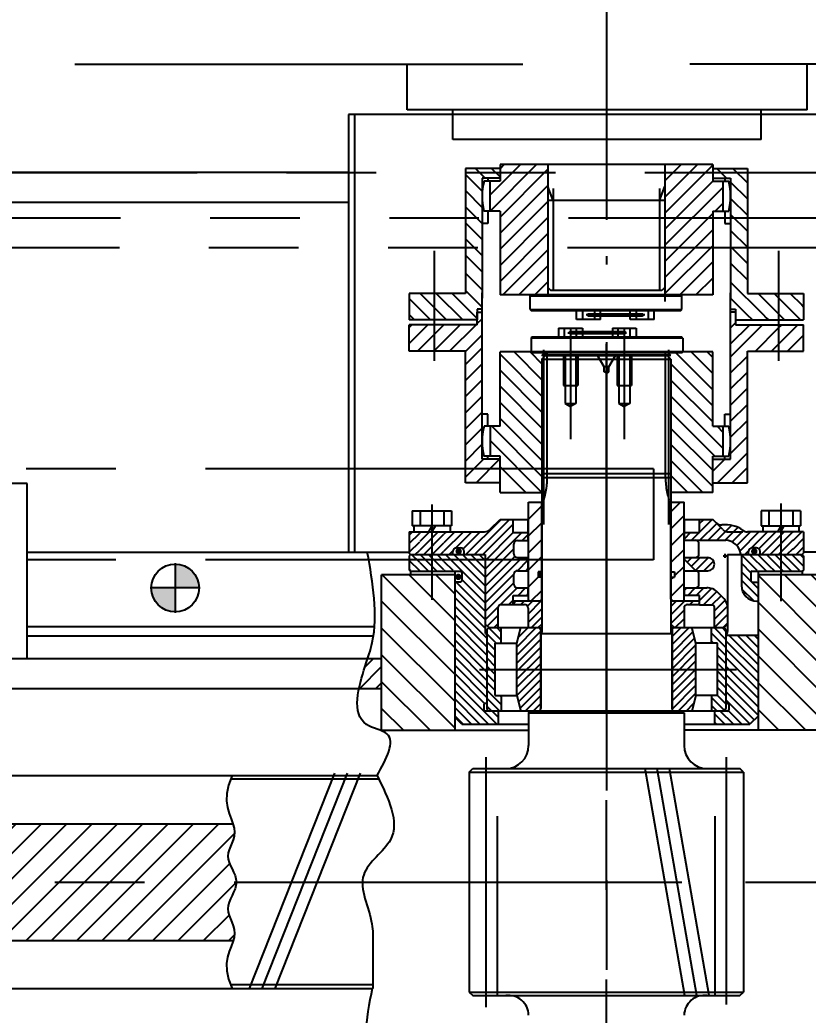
# Model space of a CAD drawing. Header units: millimetres. Extents: x 0 to 12600, y -343 to 8910.
# Drawn here: x 7917 to 8577, y 5395 to 6228 of the extents above; entities that cross this region are included whole.
import ezdxf

# ---------------------------------------------------------------- set-up
doc = ezdxf.new("R2010")
doc.units = ezdxf.units.MM
doc.header["$LTSCALE"] = 300
for name, pattern in [('F', [0.75, 0.5, -0.25]), ('G', [2, 1.25, -0.25, 0.25, -0.25]), ('K', [2.5, 1.25, -0.25, 0.25, -0.25, 0.25, -0.25])]:
    doc.linetypes.add(name, pattern=pattern)
for name, color, linetype in [('01', 7, 'Continuous'), ('02', 1, 'Continuous'), ('04', 2, 'F'), ('05', 142, 'G'), ('07', 6, 'K'), ('08', 1, 'Continuous'), ('11', 3, 'Continuous')]:
    doc.layers.add(name, color=color, linetype=linetype)
doc.styles.get("Standard").update_dxf_attribs({"font": 'isocp', "width": 0.707, "bigfont": 'intecad.shx'})
doc.dimstyles.new('INTE', dxfattribs={"dimscale": 30, "dimtxt": 3.5, "dimasz": 3, "dimexe": 3, "dimexo": 0, "dimgap": 1, "dimtad": 1, "dimdec": 1, "dimdsep": 46, "dimtxsty": 'Standard', "dimcen": 0, "dimclrd": 1, "dimclre": 1, "dimclrt": 3, "dimaunit": 1, "dimadec": 0, "dimazin": 0, "dimtfac": 1, "dimtdec": 1, "dimtmove": 0, "dimatfit": 0, "dimfxl": 1, "dimarcsym": 0})
pattern_1 = [(135, (12916.6705, 7083.3743), (3.535534, 3.535534), [])]
pattern_2 = [(225, (9595.6303, 7841.7627), (-3.535534, 3.535534), [])]
pattern_3 = [(225, (12916.6705, 7083.3743), (-3.535534, 3.535534), [])]
pattern_4 = [(225, (9595.63, 7840.763), (-7.071068, 7.071068), [])]

# ---------------------------------------------------------------- blocks, each defined once
blk = doc.blocks.new('rtret')
at = {"layer": '07', "color": 6, "linetype": 'K'}
for p, q in [((3428.3, 1322.29), (11765.3, 1322.29)), ((3364.3, 1284.29), (12267.3, 1284.29)), ((11238.3, 1259.3), (4609.3, 1259.3)), ((9396, 1180.39), (9396, -74.7)), ((9435.3, 1074.29), (7428.3, 1074.29)), ((9435.3, 1074.29), (9435.3, 998.29)), ((9435.3, 998.29), (7428.3, 998.29))]:
    blk.add_line(p, q, dxfattribs=at)
blk = doc.blocks.new('*D72')
at = {"layer": '08', "color": 1, "lineweight": -2}
for p, q in [((8524.22, 5506.29), (9433.04, 5506.29)), ((9343.04, 5326.29), (9343.04, 5416.29)), ((8895.31, 5236.29), (9433.04, 5236.29))]:
    blk.add_line(p, q, dxfattribs=at)
at = {"layer": '08', "color": 1}
for points in [[(9328.04, 5416.29), (9358.04, 5416.29), (9343.04, 5506.29)], [(9328.04, 5326.29), (9358.04, 5326.29), (9343.04, 5236.29)]]:
    blk.add_solid(points, dxfattribs=at)
at = {"layer": 'Defpoints', "color": 0}
for p in [(8524.22, 5506.29), (9343.04, 5506.29), (8895.31, 5236.29)]:
    blk.add_point(p, dxfattribs=at)
at = {"layer": '08', "color": 3, "insert": (9260.53, 5371.29), "char_height": 105, "attachment_point": 5, "rotation": 90}
blk.add_mtext('270', dxfattribs=at)
blk = doc.blocks.new('S DSFSDF')
at = {"layer": '05'}
blk.add_line((14207.11, 18288.29), (14392.34, 18288.29), dxfattribs=at)
blk = doc.blocks.new('RRRR')
at = {"layer": '05', "color": 4, "linetype": 'G'}
blk.add_line((17278.34, 7206.92), (17278.34, 8113.74), dxfattribs=at)

msp = doc.modelspace()

# ---------------------------------------------------------------- hatches: boundary and pattern name
at = {"layer": '02'}
h = msp.add_hatch(dxfattribs=at)
h.set_pattern_fill('_USER', color=256, scale=10, angle=-45, style=0, pattern_type=0)
h.set_pattern_definition(pattern_4)
h.paths.add_polyline_path([(8343.14, 5741.44), (8342.64, 5741.94), (8342.64, 5753.64), (8342.64, 5824.04), (8353.72, 5824.04), (8353.72, 5814.44), (8353.72, 5765.94), (8350.72, 5765.94), (8350.72, 5761.44), (8353.72, 5761.44), (8353.72, 5742.94), (8352.22, 5741.44)])
h.paths.add_polyline_path([(8351.22, 5775.99), (8351.22, 5771.25), (8345.07, 5771.25), (8345.07, 5775.99)], flags=24)
h = msp.add_hatch(dxfattribs=at)
h.set_pattern_fill('_USER', color=256, scale=10, angle=-45, style=0, pattern_type=0)
h.set_pattern_definition(pattern_4)
h.paths.add_polyline_path([(8464.72, 5764.66), (8464.72, 5765.94), (8461.72, 5765.94), (8461.72, 5824.04), (8472.79, 5824.04), (8472.79, 5772.07)])
h.paths.add_polyline_path([(8463.22, 5741.44), (8461.72, 5742.94), (8461.72, 5761.44), (8464.72, 5761.44), (8464.72, 5764.66), (8472.79, 5772.07), (8472.79, 5741.94), (8472.29, 5741.44)])
h.paths.add_polyline_path([(8466.05, 5765.49), (8466.05, 5760.75), (8459.9, 5760.75), (8459.9, 5765.49)], flags=9)
h = msp.add_hatch(dxfattribs=at)
h.set_pattern_fill('_USER', color=256, scale=5, angle=-45, style=0, pattern_type=0)
h.set_pattern_definition(pattern_3)
h.paths.add_polyline_path([(8306.22, 5758.85), (8306.22, 5780.29), (8288.66, 5780.29), (8288.66, 5782.79, 0.414214), (8285.66, 5785.79), (8282.13, 5785.79, 0.414214), (8279.13, 5782.79), (8279.13, 5780.29), (8272.02, 5780.29), (8272.02, 5799.29), (8276.82, 5799.29), (8305.8, 5799.29, 0.226501), (8310.74, 5801.65), (8318.72, 5809.63), (8325.61, 5809.63), (8329.66, 5808.48), (8329.66, 5798.63), (8342.36, 5798.63), (8342.36, 5792.04), (8333.22, 5792.04, 0.414214), (8330.22, 5789.04), (8330.22, 5780.74, 0.414214), (8333.22, 5777.74), (8342.36, 5777.74), (8342.36, 5771.3)])
h.paths.add_polyline_path([(8317.22, 5736.64), (8317.22, 5719.42), (8316.33, 5719.14), (8309.82, 5719.14, 0.000056), (8309.82, 5719.14), (8309.17, 5719.14), (8306.22, 5722.09), (8306.22, 5758.85), (8342.36, 5771.3), (8342.36, 5766.74), (8333.22, 5766.74, 0.414214), (8330.22, 5763.74), (8330.22, 5755.44, 0.414214), (8333.22, 5752.44), (8342.36, 5752.44), (8342.36, 5746.14), (8329.66, 5746.14), (8329.66, 5738.14), (8318.72, 5738.14, 0.414214)])
h.paths.add_polyline_path([(8243.72, 5780.29), (8242.72, 5781.29), (8242.72, 5799.29), (8251.42, 5799.29), (8251.42, 5780.29)])
h.paths.add_polyline_path([(8249.91, 5795.38), (8249.91, 5790.64), (8243.76, 5790.64), (8243.76, 5795.38)], flags=24)
h = msp.add_hatch(dxfattribs=at)
h.set_pattern_fill('_USER', color=256, scale=5, angle=-45, style=0, pattern_type=0)
h.set_pattern_definition(pattern_3)
h.paths.add_polyline_path([(8482.22, 5792.17), (8473.07, 5792.17), (8473.07, 5798.63), (8485.77, 5798.63), (8485.77, 5809.63), (8496.72, 5809.63), (8499.62, 5806.73), (8504.85, 5801.5), (8494.68, 5792.17)])
h.paths.add_polyline_path([(8507.27, 5792.17), (8494.68, 5792.17), (8508.8, 5805.12, -0.140115), (8522.28, 5800.39, 0.155136), (8525.75, 5799.29), (8543.42, 5799.29), (8543.42, 5780.29), (8536.31, 5780.29), (8536.31, 5782.79, 0.414214), (8533.31, 5785.79), (8529.78, 5785.79, 0.414214), (8526.78, 5782.79), (8526.78, 5780.29), (8520.22, 5780.29, 0.389057)])
h = msp.add_hatch(dxfattribs=at)
h.set_pattern_fill('_USER', color=256, scale=5, angle=-45, style=0, pattern_type=0)
h.set_pattern_definition(pattern_3)
h.paths.add_polyline_path([(8251.72, 5780.29), (8251.72, 5799.29), (8271.72, 5799.29), (8271.72, 5780.29)])
h = msp.add_hatch(dxfattribs=at)
h.set_pattern_fill('_USER', color=256, scale=5, angle=-45, style=0, pattern_type=0)
h.set_pattern_definition(pattern_3)
h.paths.add_polyline_path([(8564.02, 5780.29), (8563.72, 5780.29), (8553.72, 5780.29), (8553.72, 5799.29), (8564.02, 5799.29)])
h.paths.add_polyline_path([(8543.42, 5799.29), (8553.72, 5799.29), (8553.72, 5797.2), (8553.72, 5780.29), (8543.42, 5780.29)])
h = msp.add_hatch(dxfattribs=at)
h.set_pattern_fill('_USER', color=256, scale=5, angle=-45, style=0, pattern_type=0)
h.set_pattern_definition(pattern_2)
h.paths.add_polyline_path([(8564.02, 5799.29), (8568.82, 5799.29), (8572.72, 5799.29), (8572.72, 5781.29), (8571.72, 5780.29), (8564.02, 5780.29)])
h = msp.add_hatch(dxfattribs=at)
h.set_pattern_fill('_USER', color=256, scale=5, angle=45, style=0, pattern_type=0)
h.set_pattern_definition(pattern_1)
h.paths.add_polyline_path([(8286.72, 5638.29), (8280.72, 5644.29), (8280.72, 5756.79), (8281.72, 5757.79), (8285.72, 5757.79, 0.414214), (8286.72, 5758.79), (8286.72, 5765.79, 0.414214), (8285.72, 5766.79), (8272.02, 5766.79), (8272.02, 5780.29), (8288.66, 5780.29), (8305.67, 5780.29), (8306.22, 5780.29), (8306.22, 5715.79, 0.267949), (8307.72, 5713.19), (8307.72, 5655.79), (8306.22, 5655.79, 0.414214), (8305.22, 5654.79), (8305.22, 5650.29, 0.414214), (8306.22, 5649.29), (8317.22, 5649.29), (8317.22, 5638.29)])
h.paths.add_polyline_path([(8243.72, 5766.79), (8242.72, 5767.79), (8242.72, 5779.29), (8243.72, 5780.29), (8251.42, 5780.29), (8251.42, 5766.79)])
h.paths.add_polyline_path([(8277.67, 5695.39), (8277.67, 5673.05), (8290.8, 5673.05), (8290.8, 5695.39)], flags=25)
h = msp.add_hatch(dxfattribs=at)
h.set_pattern_fill('_USER', color=256, scale=5, angle=45, style=0, pattern_type=0)
h.set_pattern_definition(pattern_1)
h.paths.add_polyline_path([(8251.72, 5766.29), (8251.72, 5780.29), (8271.72, 5780.29), (8271.72, 5766.29)])
at = {"layer": '02', "linetype": 'Continuous'}
for points in [[(8284.06, 5785.73, -1), (8284.06, 5780.35, -1)], [(8531.47, 5785.65, -1), (8531.47, 5780.27, -1)], [(8283.77, 5764.29, -1), (8283.77, 5758.9, -1)]]:
    msp.add_hatch(color=1, dxfattribs=at).paths.add_polyline_path(points)
at = {"layer": '02'}
h = msp.add_hatch(dxfattribs=at)
h.set_pattern_fill('_USER', color=256, scale=5, angle=-45, style=0, pattern_type=0)
h.set_pattern_definition(pattern_2)
h.paths.add_polyline_path([(8482.56, 5766.75, -0.006419), (8482.64, 5766.74), (8492.72, 5766.74, 0.41428), (8498.22, 5772.24, 0.41428), (8492.72, 5777.74), (8473.07, 5777.74), (8473.07, 5776.24)])
h = msp.add_hatch(dxfattribs=at)
h.set_pattern_fill('_USER', color=256, scale=5, angle=45, style=0, pattern_type=0)
h.set_pattern_definition(pattern_1)
h.paths.add_polyline_path([(8534.72, 5645.19), (8527.82, 5638.29), (8498.22, 5638.29), (8498.22, 5649.29), (8509.22, 5649.29, 0.414214), (8510.22, 5650.29), (8510.22, 5654.79, 0.414214), (8509.22, 5655.79), (8507.72, 5655.79), (8507.72, 5712.79), (8534.72, 5712.79)])
h.paths.add_polyline_path([(8529.72, 5766.79, 0.414214), (8528.72, 5765.79), (8528.72, 5758.79, 0.414214), (8529.72, 5757.79), (8533.72, 5757.79), (8534.72, 5756.79), (8534.72, 5741.39), (8533.72, 5741.39, -0.414214), (8520.72, 5754.39), (8520.72, 5780.29), (8526.78, 5780.29), (8543.42, 5780.29), (8543.42, 5766.79)])
h.paths.add_polyline_path([(8572.72, 5767.79), (8571.72, 5766.79), (8564.02, 5766.79), (8564.02, 5780.29), (8571.72, 5780.29), (8572.72, 5779.29)])
h = msp.add_hatch(dxfattribs=at)
h.set_pattern_fill('_USER', color=256, scale=5, angle=45, style=0, pattern_type=0)
h.set_pattern_definition(pattern_1)
h.paths.add_polyline_path([(8553.72, 5780.29), (8564.02, 5780.29), (8564.02, 5766.29), (8553.72, 5766.29)])
h.paths.add_polyline_path([(8553.72, 5766.29), (8543.42, 5766.29), (8543.42, 5780.29), (8553.72, 5780.29)])
at = {"layer": '02', "linetype": 'Continuous'}
h = msp.add_hatch(dxfattribs=at)
h.set_pattern_fill('LINE', color=1, scale=5, angle=45, style=0)
h.set_pattern_definition([(135, (12916.67, 7083.374), (11.22532, 11.22532), [])])
h.paths.add_polyline_path([(8534.72, 5763.23), (8595.86, 5763.23), (8595.86, 5633.23), (8534.72, 5633.23)])
h.paths.add_polyline_path([(8219.58, 5763.23), (8280.72, 5763.23), (8280.72, 5633.23), (8219.58, 5633.23)])
at = {"layer": '02'}
msp.add_hatch(color=256, dxfattribs=at).paths.add_polyline_path([(8353.72, 5761.44), (8353.72, 5765.94), (8350.72, 5765.94), (8350.72, 5761.44)])
at = {"layer": '02', "linetype": 'Continuous'}
h = msp.add_hatch(dxfattribs=at)
h.set_pattern_fill('_USER', color=1, scale=5, angle=-45, style=0, pattern_type=0)
h.set_pattern_definition(pattern_2)
h.paths.add_polyline_path([(8498.22, 5719.14), (8505.62, 5719.14, -0.000056), (8505.62, 5719.14), (8506.27, 5719.14), (8509.22, 5722.09), (8509.22, 5736.04, 0.176388), (8505.46, 5744.1), (8500.93, 5748.63, 0.198912), (8491.74, 5752.44), (8473.07, 5752.44), (8473.07, 5746.14), (8485.77, 5746.14), (8485.77, 5738.14), (8496.72, 5738.14, -0.414214), (8498.22, 5736.64)])
h = msp.add_hatch(dxfattribs=at)
h.set_pattern_fill('_USER', color=1, scale=5, angle=-45, style=0, pattern_type=0)
h.set_pattern_definition([(225, (8603.2697, 5828.8214), (-3.53553, 3.53553), [])])
h.paths.add_polyline_path([(8342.22, 5735.44, 0.414214), (8339.22, 5738.44), (8329.97, 5738.44), (8329.97, 5741.44), (8353.72, 5741.44), (8353.72, 5722.14), (8350.72, 5719.14), (8342.72, 5719.14), (8342.22, 5719.64)])
h.paths.add_polyline_path([(8472.72, 5719.64), (8472.22, 5719.14), (8464.72, 5719.14), (8461.72, 5722.14), (8461.72, 5741.44), (8485.47, 5741.44), (8485.47, 5738.44), (8475.72, 5738.44, 0.414214), (8472.72, 5735.44)])
at = {"layer": '02'}
h = msp.add_hatch(dxfattribs=at)
h.set_pattern_fill('ANSI31', color=256, scale=1.5, style=0)
h.set_pattern_definition([(135, (9069.9806, 6076.437), (3.367596, 3.367596), [])])
h.paths.add_polyline_path([(8314.72, 5706.14), (8314.72, 5662.29), (8319.72, 5662.29), (8319.72, 5649.29), (8309.82, 5649.29, -0.414214), (8307.72, 5651.39), (8307.72, 5717.04, -0.414181), (8309.82, 5719.14), (8319.72, 5719.14), (8319.72, 5706.14)])
h.paths.add_polyline_path([(8500.72, 5662.29), (8500.72, 5706.14), (8495.72, 5706.14), (8495.72, 5719.14), (8505.62, 5719.14, -0.414181), (8507.72, 5717.04), (8507.72, 5651.39, -0.414214), (8505.62, 5649.29), (8495.72, 5649.29), (8495.72, 5662.29)])
h = msp.add_hatch(dxfattribs=at)
h.set_pattern_fill('ANSI31', color=256, scale=1.5, angle=-90, style=0)
h.set_pattern_definition([(225, (9069.9806, 6076.437), (-3.367596, 3.367596), [])])
h.paths.add_polyline_path([(8352.72, 5717.04, 0.414181), (8350.62, 5719.14), (8336.2, 5719.14), (8332.72, 5706.14), (8332.72, 5662.29), (8336.2, 5649.29), (8350.62, 5649.29, 0.414214), (8352.72, 5651.39)])
h.paths.add_polyline_path([(8462.72, 5651.39, 0.414214), (8464.82, 5649.29), (8479.23, 5649.29), (8482.72, 5662.29), (8482.72, 5706.14), (8479.23, 5719.14), (8464.82, 5719.14, 0.414181), (8462.72, 5717.04)])
at = {"layer": '02', "linetype": 'Continuous'}
h = msp.add_hatch(dxfattribs=at)
h.set_pattern_fill('LINE', color=1, scale=3, angle=135, style=0)
h.set_pattern_definition([(45, (12916.671, 7083.374), (6.735192, -6.735192), [])])
edge = h.paths.add_edge_path()
edge.add_line((8219.58, 5668.29), (8200.68, 5668.29))
edge.add_spline(control_points=[(8200.68, 5668.29), (8201.99, 5674.66), (8204.75, 5683.61), (8207.25, 5691.25), (8207.91, 5693.29)], knot_values=[86.939968, 86.939968, 86.939968, 86.939968, 103.514565, 109.833592, 109.833592, 109.833592, 109.833592], degree=3, periodic=0)
edge.add_line((8207.91, 5693.29), (8219.58, 5693.29))
edge.add_line((8219.58, 5693.29), (8219.58, 5668.29))
at = {"layer": '02'}
h = msp.add_hatch(dxfattribs=at)
h.set_pattern_fill('_USER', color=256, scale=15, angle=-45, style=0, pattern_type=0)
h.set_pattern_definition([(225, (8758.306, 6442.174), (-10.6066, 10.6066), [])])
h.paths.add_polyline_path([(7799.85, 5506.29), (7799.85, 5640.79), (7799.84, 5640.81), (7799.84, 5645.79), (7824.58, 5645.79), (7869.87, 5645.79), (7869.86, 5585.07, 0.414269), (7899.87, 5555.07), (8095.13, 5555.09), (8095.14, 5555.07), (8096.16, 5551.38), (8096.44, 5547.95), (8096.08, 5544.73), (8095.26, 5541.71), (8094.16, 5538.83), (8092.99, 5536.06), (8091.91, 5533.38), (8091.13, 5530.73), (8090.83, 5528.08), (8091.13, 5525.42), (8091.94, 5522.72), (8093.08, 5520), (8094.38, 5517.26), (8095.69, 5514.51), (8096.83, 5511.74), (8097.64, 5508.97), (8097.93, 5506.29)])
h.paths.add_polyline_path([(7819.87, 5414.29), (7799.85, 5434.31), (7799.85, 5506.29), (8097.93, 5506.29), (8097.94, 5506.19), (8097.64, 5503.41), (8096.83, 5500.64), (8095.69, 5497.86), (8094.38, 5495.08), (8093.08, 5492.3), (8091.94, 5489.52), (8091.13, 5486.75), (8090.83, 5483.97), (8091.13, 5481.19), (8091.91, 5478.38), (8092.99, 5475.54), (8094.16, 5472.62), (8095.26, 5469.62), (8096.08, 5466.52), (8096.44, 5463.28), (8096.16, 5459.89), (8095.42, 5457.29), (7899.85, 5457.29, 0.414195), (7869.85, 5427.29), (7869.85, 5414.29)])
at = {"layer": '07'}
h = msp.add_hatch(color=256, dxfattribs=at)
h.paths.add_polyline_path([(8066.74, 5752.29), (8046.74, 5752.29), (8046.74, 5772.29, -0.414214)])
h.paths.add_polyline_path([(8046.74, 5732.29, -0.414214), (8026.74, 5752.29), (8046.74, 5752.29)])

# ---------------------------------------------------------------- linework, layer by layer
for p, q in [((8353.74, 5943.74), (8353.74, 5715.29)), ((8461.69, 5943.74), (8461.69, 5715.29)), ((8342.64, 5824.04), (8353.74, 5824.04)), ((8353.72, 5814.44), (8353.72, 5824.04)), ((8461.69, 5824.04), (8472.79, 5824.04)), ((8307.72, 5717.04), (8307.72, 5651.39)), ((8319.72, 5706.14), (8319.72, 5719.14)), ((8332.72, 5706.14), (8336.2, 5719.14)), ((8352.69, 5714.29), (8462.75, 5714.29)), ((8352.72, 5717.04), (8352.72, 5651.39)), ((8462.72, 5717.04), (8462.72, 5651.39)), ((8482.72, 5706.14), (8479.23, 5719.14)), ((8495.72, 5706.14), (8495.72, 5719.14)), ((8507.72, 5717.04), (8507.72, 5651.39)), ((8314.72, 5662.29), (8314.72, 5706.14)), ((8314.72, 5706.14), (8332.72, 5706.14)), ((8332.72, 5662.29), (8332.72, 5706.14)), ((8482.72, 5662.29), (8482.72, 5706.14)), ((8500.72, 5706.14), (8482.72, 5706.14)), ((8500.72, 5662.29), (8500.72, 5706.14)), ((8314.72, 5662.29), (8332.72, 5662.29)), ((8319.72, 5662.29), (8319.72, 5649.29)), ((8332.72, 5662.29), (8336.2, 5649.29)), ((8482.72, 5662.29), (8479.23, 5649.29)), ((8500.72, 5662.29), (8482.72, 5662.29)), ((8495.72, 5662.29), (8495.72, 5649.29)), ((8342.63, 5647.79), (8342.63, 5620.39)), ((8472.81, 5647.79), (8472.81, 5620.39)), ((7869.86, 5595.29), (8215.71, 5595.29)), ((8292.87, 5598.29), (8295.87, 5601.29)), ((8292.87, 5598.29), (8522.56, 5598.29)), ((8292.87, 5598.29), (8292.87, 5414.29)), ((8295.87, 5601.29), (8519.56, 5601.29)), ((8522.56, 5598.29), (8519.56, 5601.29)), ((8522.56, 5598.29), (8522.56, 5414.29)), ((8217.2, 5592.29), (8093.21, 5592.29)), ((8212.26, 5420.29), (8093.21, 5420.29)), ((7869.85, 5417.29), (8212.27, 5417.29)), ((8292.87, 5414.29), (8522.56, 5414.29)), ((8292.87, 5414.29), (8295.87, 5411.29)), ((8519.56, 5411.29), (8522.56, 5414.29)), ((8295.87, 5411.29), (8519.56, 5411.29))]:
    msp.add_line(p, q)
for centre, radius, start, end in [((8309.82, 5717.04), 2.1, 90, 180), ((8350.62, 5717.04), 2.1, 360, 90), ((8352.74, 5715.29), 1, 270, 0), ((8462.69, 5715.29), 1, 180, 270), ((8464.82, 5717.04), 2.1, 90, 180), ((8505.62, 5717.04), 2.1, 0, 90), ((8309.82, 5651.39), 2.1, 180, 270), ((8505.62, 5651.39), 2.1, 270, 0), ((8323.53, 5620.39), 19.1, 270, 0), ((8491.91, 5620.39), 19.1, 180, 270), ((8325.75, 5394.56), 16.88, 1.49242, 97.57436), ((8489.68, 5394.56), 16.88, 82.42564, 178.50758)]:
    msp.add_arc(centre, radius, start, end)
at = {"layer": '01'}
for p, q in [((8191.74, 6148.29), (8191.74, 5782.29)), ((8623.74, 6148.29), (8191.74, 6148.29)), ((8196.74, 6148.29), (8196.74, 5782.29)), ((8358.72, 6106.48), (8358.72, 5997.48)), ((8367.7, 5969.54), (8387.73, 5969.54)), ((8367.7, 5969.54), (8367.7, 5962.04)), ((8372.71, 5962.04), (8372.71, 5969.54)), ((8382.73, 5966.75), (8382.73, 5969.54)), ((8387.73, 5969.54), (8387.73, 5966.75)), ((8412.7, 5969.54), (8412.7, 5966.75)), ((8412.7, 5969.54), (8432.73, 5969.54)), ((8417.71, 5966.75), (8417.71, 5969.54)), ((8427.73, 5962.04), (8427.73, 5969.54)), ((8432.73, 5969.54), (8432.73, 5962.04)), ((8377.72, 5966.75), (8422.72, 5966.75)), ((8422.72, 5964.84), (8377.72, 5964.84)), ((8382.73, 5962.04), (8382.73, 5964.84)), ((8387.73, 5964.84), (8387.73, 5962.04)), ((8412.7, 5964.84), (8412.7, 5962.04)), ((8417.71, 5962.04), (8417.71, 5964.84)), ((8353.74, 5946.74), (8356.74, 5949.74)), ((8461.69, 5946.74), (8353.74, 5946.74)), ((8356.74, 5946.74), (8458.69, 5946.74)), ((8461.69, 5943.74), (8458.69, 5946.74)), ((8353.74, 5943.74), (8461.69, 5943.74)), ((8245.24, 5816.79), (8245.24, 5804.29)), ((8245.24, 5816.79), (8278.19, 5816.79)), ((8251.72, 5816.79), (8251.72, 5804.29)), ((8271.72, 5816.79), (8271.72, 5804.29)), ((8278.19, 5816.79), (8278.19, 5804.29)), ((8537.24, 5816.79), (8537.24, 5804.29)), ((8570.19, 5816.79), (8537.24, 5816.79)), ((8543.72, 5816.79), (8543.72, 5804.29)), ((8563.72, 5816.79), (8563.72, 5804.29)), ((8570.19, 5816.79), (8570.19, 5804.29)), ((8278.19, 5804.29), (8245.24, 5804.29)), ((8246.62, 5804.29), (8246.62, 5799.29)), ((8261.72, 5804.29), (8258.83, 5799.29)), ((8261.72, 5799.29), (8264.6, 5804.29)), ((8276.82, 5804.29), (8276.82, 5799.29)), ((8318.72, 5809.63), (8342.64, 5809.63)), ((8472.79, 5809.63), (8496.72, 5809.63)), ((8537.24, 5804.29), (8570.19, 5804.29)), ((8538.62, 5804.29), (8538.62, 5799.29)), ((8553.72, 5804.29), (8550.83, 5799.29)), ((8553.72, 5799.29), (8556.6, 5804.29)), ((8568.82, 5804.29), (8568.82, 5799.29)), ((8242.72, 5799.29), (8305.8, 5799.29)), ((8242.72, 5799.29), (8242.72, 5781.29)), ((8329.66, 5798.63), (8342.36, 5798.63)), ((8473.07, 5798.63), (8485.77, 5798.63)), ((8572.72, 5799.29), (8525.75, 5799.29)), ((8572.72, 5799.29), (8572.72, 5781.29)), ((8333.22, 5792.04), (8342.64, 5792.04)), ((8472.79, 5792.17), (8507.63, 5792.17)), ((8196.74, 5782.29), (8242.7, 5782.29)), ((8243.72, 5780.29), (8242.72, 5781.29)), ((8243.72, 5780.29), (8242.72, 5779.29)), ((8242.72, 5779.29), (8242.72, 5767.29)), ((8243.72, 5780.29), (8251.72, 5780.29)), ((8251.72, 5780.29), (8306.22, 5780.29)), ((8333.22, 5777.74), (8342.36, 5777.74)), ((8472.79, 5777.74), (8492.72, 5777.74)), ((8509.22, 5780.29), (8553.72, 5780.29)), ((8553.72, 5780.29), (8571.72, 5780.29)), ((8571.72, 5780.29), (8572.72, 5781.29)), ((8572.72, 5779.29), (8571.72, 5780.29)), ((8623.74, 5782.29), (8572.72, 5782.29)), ((8572.72, 5779.29), (8572.72, 5767.29)), ((8473.07, 5776.24), (8482.57, 5766.74)), ((8498.22, 5772.24), (8498.22, 5772.24)), ((8242.72, 5767.29), (8243.72, 5766.29)), ((8243.72, 5766.29), (8243.72, 5763.23)), ((8243.72, 5766.29), (8285.72, 5766.29)), ((8333.22, 5766.74), (8342.36, 5766.74)), ((8353.72, 5765.94), (8350.72, 5765.94)), ((8350.72, 5765.94), (8350.72, 5761.44)), ((8353.74, 5761.44), (8350.72, 5761.44)), ((8461.69, 5761.44), (8464.72, 5761.44)), ((8461.72, 5765.94), (8464.72, 5765.94)), ((8464.72, 5765.94), (8464.72, 5761.44)), ((8472.79, 5766.74), (8492.72, 5766.74)), ((8529.72, 5766.29), (8571.72, 5766.29)), ((8572.72, 5767.29), (8571.72, 5766.29)), ((8571.72, 5766.29), (8571.72, 5763.23)), ((8281.72, 5757.29), (8280.72, 5756.29)), ((8285.72, 5757.29), (8281.72, 5757.29)), ((8529.72, 5757.29), (8533.72, 5757.29)), ((8533.72, 5757.29), (8534.72, 5756.29)), ((8329.66, 5746.14), (8342.64, 5746.14)), ((8333.22, 5752.44), (8342.64, 5752.44)), ((8472.79, 5752.44), (8491.74, 5752.44)), ((8485.77, 5746.14), (8472.79, 5746.14)), ((8505.46, 5744.1), (8500.93, 5748.63)), ((8317.22, 5719.14), (8317.22, 5736.64)), ((8329.66, 5738.14), (8318.72, 5738.14)), ((8329.97, 5741.44), (8329.97, 5738.44)), ((8329.97, 5741.44), (8353.74, 5741.44)), ((8329.97, 5738.44), (8339.22, 5738.44)), ((8343.14, 5741.44), (8342.64, 5741.94)), ((8352.22, 5741.44), (8353.72, 5742.94)), ((8461.69, 5741.44), (8485.47, 5741.44)), ((8463.22, 5741.44), (8461.72, 5742.94)), ((8472.79, 5741.94), (8472.29, 5741.44)), ((8475.72, 5738.44), (8485.47, 5738.44)), ((8485.47, 5741.44), (8485.47, 5738.44)), ((8485.77, 5738.14), (8496.72, 5738.14)), ((8498.22, 5719.14), (8498.22, 5736.64)), ((8533.72, 5741.39), (8534.72, 5741.39)), ((8213.79, 5719.79), (7922.84, 5719.79)), ((8342.72, 5719.14), (8342.22, 5719.64)), ((8472.22, 5719.14), (8472.72, 5719.64)), ((8212.79, 5712.09), (7922.84, 5712.09)), ((8309.17, 5719.14), (8353.74, 5719.14)), ((8461.69, 5719.14), (8506.27, 5719.14)), ((8507.72, 5712.79), (8534.72, 5712.79)), ((7792.83, 5693.29), (8219.58, 5693.29)), ((7809.86, 5668.29), (8219.58, 5668.29)), ((8509.22, 5649.29), (8306.22, 5649.29)), ((8342.63, 5647.79), (8344.13, 5649.29)), ((8342.63, 5647.79), (8472.81, 5647.79)), ((8472.81, 5647.79), (8471.31, 5649.29)), ((8534.72, 5645.19), (8527.82, 5638.29)), ((8286.72, 5638.29), (8280.72, 5644.29)), ((8286.72, 5638.29), (8342.63, 5638.29)), ((8472.81, 5638.29), (8527.82, 5638.29))]:
    msp.add_line(p, q, dxfattribs=at)
at = {"layer": '01', "color": 7, "linetype": 'Continuous'}
for p, q in [((8289.72, 6103.33), (8289.72, 5998.7)), ((8318.72, 6103.33), (8289.72, 6103.33)), ((8407.74, 6106.48), (8318.72, 6106.48)), ((8318.72, 6106.48), (8318.72, 6092.6)), ((8496.72, 6106.48), (8407.74, 6106.48)), ((8456.72, 6106.48), (8456.72, 5991.86)), ((8496.72, 6106.48), (8496.72, 6092.6)), ((8496.72, 6103.33), (8525.72, 6103.33)), ((8525.72, 6103.33), (8525.72, 5998.71)), ((8191.74, 6099.89), (7741.24, 6099.89)), ((8303.72, 6095.04), (8303.72, 5994.84)), ((8318.72, 6095.04), (8303.72, 6095.04)), ((8308.5, 6095.04), (8308.5, 6092.6)), ((8496.72, 6095.04), (8511.72, 6095.04)), ((8506.94, 6095.04), (8506.94, 6092.6)), ((8511.72, 6095.04), (8511.72, 5993.49)), ((8318.72, 6092.6), (8305.3, 6092.6)), ((8310.22, 6092.6), (8310.22, 6067.64)), ((8363.13, 6076.48), (8358.72, 6088.26)), ((8363.13, 6086.48), (8363.13, 6001.02)), ((8452.31, 6076.48), (8456.72, 6088.26)), ((8452.31, 6086.48), (8452.31, 6001.02)), ((8496.72, 6092.6), (8510.13, 6092.6)), ((8505.21, 6092.6), (8505.21, 6067.64)), ((8191.74, 6074.89), (7779.24, 6074.89)), ((8456.72, 6076.48), (8358.72, 6076.48)), ((8318.72, 6067.64), (8305.19, 6067.64)), ((8308.5, 6067.64), (8308.5, 6057.33)), ((8318.72, 6067.64), (8318.72, 5997.48)), ((8496.72, 6067.64), (8510.25, 6067.64)), ((8496.72, 6067.64), (8496.72, 5997.48)), ((8506.94, 6067.64), (8506.94, 6057.33)), ((8308.5, 6057.33), (8303.72, 6057.33)), ((8506.94, 6057.33), (8511.72, 6057.33)), ((8358.72, 6003.52), (8361.22, 6001.02)), ((8456.72, 6003.52), (8454.22, 6001.02)), ((8242.59, 5998.7), (8242.59, 5976.5)), ((8289.72, 5998.7), (8242.59, 5998.7)), ((8303.72, 5860.12), (8303.72, 5999.09)), ((8496.72, 5997.48), (8318.72, 5997.48)), ((8454.22, 6001.02), (8361.22, 6001.02)), ((8511.72, 5860.12), (8511.72, 5999.09)), ((8525.72, 5998.71), (8572.84, 5998.71)), ((8572.84, 5998.71), (8572.84, 5976.5)), ((8303.72, 5985.56), (8299.62, 5985.56)), ((8299.62, 5985.56), (8299.62, 5976.5)), ((8299.62, 5982.91), (8303.72, 5982.91)), ((8299.62, 5972.48), (8299.62, 5982.91)), ((8511.72, 5985.57), (8515.82, 5985.57)), ((8515.82, 5982.91), (8511.72, 5982.91)), ((8515.82, 5985.57), (8515.82, 5972.48)), ((8299.62, 5976.5), (8242.59, 5976.5)), ((8242.59, 5950.27), (8242.59, 5972.48)), ((8299.62, 5972.48), (8242.59, 5972.48)), ((8511.72, 5860.12), (8511.72, 5974.63)), ((8515.82, 5976.5), (8572.84, 5976.5)), ((8515.82, 5972.48), (8572.84, 5972.48)), ((8572.84, 5950.27), (8572.84, 5972.48)), ((8345.41, 5962.04), (8344.61, 5961.24)), ((8344.61, 5961.24), (8344.61, 5949.84)), ((8471.61, 5961.24), (8344.61, 5961.24)), ((8470.81, 5962.04), (8345.41, 5962.04)), ((8471.61, 5961.24), (8470.81, 5962.04)), ((8471.61, 5961.24), (8471.61, 5949.84)), ((8289.72, 5950.27), (8242.59, 5950.27)), ((8289.72, 5840.37), (8289.72, 5950.27)), ((8496.72, 5949.74), (8318.72, 5949.74)), ((8318.72, 5887.52), (8318.72, 5949.74)), ((8345.41, 5949.04), (8344.61, 5949.84)), ((8471.61, 5949.84), (8344.61, 5949.84)), ((8470.81, 5949.04), (8345.41, 5949.04)), ((8470.81, 5949.04), (8471.61, 5949.84)), ((8496.72, 5887.52), (8496.72, 5949.74)), ((8525.72, 5950.27), (8572.84, 5950.27)), ((8525.72, 5840.37), (8525.72, 5950.27)), ((8308.5, 5897.83), (8303.72, 5897.83)), ((8308.5, 5887.52), (8308.5, 5897.83)), ((8506.94, 5897.83), (8511.72, 5897.83)), ((8506.94, 5887.52), (8506.94, 5897.83)), ((8318.72, 5887.52), (8305.3, 5887.52)), ((8310.29, 5887.52), (8310.29, 5862.56)), ((8496.72, 5887.52), (8510.13, 5887.52)), ((8505.15, 5887.52), (8505.15, 5862.56)), ((8318.72, 5862.56), (8305.19, 5862.56)), ((8308.5, 5860.12), (8308.5, 5862.56)), ((8318.72, 5832.22), (8318.72, 5862.56)), ((8496.72, 5832.22), (8496.72, 5862.56)), ((8496.72, 5862.56), (8510.25, 5862.56)), ((8506.94, 5860.12), (8506.94, 5862.56)), ((8318.72, 5860.12), (8303.72, 5860.12)), ((8496.72, 5860.12), (8511.72, 5860.12)), ((7922.84, 5839.69), (7829.34, 5839.69)), ((7922.84, 5693.29), (7922.84, 5839.69)), ((8318.72, 5840.37), (8289.72, 5840.37)), ((8496.72, 5840.37), (8525.72, 5840.37)), ((8318.72, 5832.22), (8353.74, 5832.22)), ((8496.72, 5832.22), (8461.69, 5832.22)), ((8342.64, 5741.94), (8342.64, 5824.04)), ((8461.72, 5742.94), (8461.72, 5824.04)), ((8472.79, 5741.94), (8472.79, 5824.04)), ((8353.72, 5742.94), (8353.72, 5814.44)), ((8310.74, 5801.65), (8318.72, 5809.63)), ((8329.66, 5798.63), (8329.66, 5809.63)), ((8342.36, 5792.04), (8342.36, 5809.63)), ((8473.07, 5792.17), (8473.07, 5809.63)), ((8485.77, 5798.63), (8485.77, 5809.63)), ((8499.62, 5806.73), (8496.72, 5809.63)), ((8330.22, 5780.74), (8330.22, 5789.04)), ((8485.22, 5780.88), (8485.22, 5789.17)), ((7922.84, 5782.29), (8207.57, 5782.29)), ((8279.13, 5780.29), (8279.13, 5782.79)), ((8282.13, 5785.79), (8285.66, 5785.79)), ((8288.66, 5780.29), (8288.66, 5782.79)), ((8306.22, 5780.29), (8306.22, 5715.79)), ((8342.36, 5766.74), (8342.36, 5777.74)), ((8473.07, 5776.24), (8473.07, 5777.74)), ((8509.22, 5780.29), (8509.22, 5715.79)), ((8520.72, 5780.29), (8520.72, 5754.39)), ((8526.78, 5780.29), (8526.78, 5782.79)), ((8533.31, 5785.79), (8529.78, 5785.79)), ((8536.31, 5780.29), (8536.31, 5782.79)), ((8219.58, 5633.23), (8219.58, 5763.23)), ((8280.72, 5763.23), (8219.58, 5763.23)), ((8280.72, 5766.29), (8280.72, 5633.23)), ((8286.72, 5765.29), (8286.72, 5758.29)), ((8330.22, 5755.44), (8330.22, 5763.74)), ((8485.22, 5755.48), (8485.22, 5763.77)), ((8528.72, 5765.29), (8528.72, 5758.29)), ((8534.72, 5766.29), (8534.72, 5633.23)), ((8595.86, 5763.23), (8534.72, 5763.23)), ((8329.66, 5738.14), (8329.66, 5746.14)), ((8342.36, 5746.14), (8342.36, 5752.44)), ((8473.07, 5746.13), (8473.07, 5752.48)), ((8485.77, 5738.19), (8485.77, 5746.13)), ((8353.72, 5741.44), (8353.72, 5722.14)), ((8461.72, 5741.44), (8461.72, 5722.14)), ((8342.22, 5735.44), (8342.22, 5719.64)), ((8472.72, 5735.44), (8472.72, 5719.64)), ((8309.17, 5719.14), (8306.17, 5722.14)), ((8353.72, 5722.14), (8350.72, 5719.14)), ((8461.72, 5722.14), (8464.72, 5719.14)), ((8506.27, 5719.14), (8509.27, 5722.14)), ((8307.72, 5713.19), (8307.72, 5655.79)), ((8352.72, 5651.29), (8352.72, 5715.97)), ((8462.72, 5651.29), (8462.72, 5715.97)), ((8507.72, 5712.79), (8507.72, 5655.79)), ((8305.22, 5654.79), (8305.22, 5650.29)), ((8307.72, 5655.79), (8306.22, 5655.79)), ((8509.22, 5655.79), (8507.72, 5655.79)), ((8510.22, 5654.79), (8510.22, 5650.29)), ((8317.22, 5649.29), (8317.22, 5638.29)), ((8498.22, 5649.29), (8498.22, 5638.29)), ((8219.58, 5633.23), (8342.63, 5633.23)), ((8595.86, 5633.23), (8472.81, 5633.23)), ((7899.87, 5555.07), (8095.41, 5555.09)), ((7899.85, 5457.29), (8095.42, 5457.29))]:
    msp.add_line(p, q, dxfattribs=at)
for centre, radius in [((8377.72, 5965.79), 0.953), ((8422.72, 5965.79), 0.953), ((8046.74, 5752.29), 20)]:
    msp.add_circle(centre, radius, dxfattribs=at)
for centre, radius, start, end in [((8355.41, 6079.89), 51.7, 165.76484, 193.70284), ((8460.02, 6079.89), 51.7, 346.29716, 14.23516), ((8355.41, 5874.81), 51.7, 165.76484, 193.70284), ((8460.02, 5874.81), 51.7, 346.29716, 14.23516), ((8282.13, 5782.79), 3, 90, 180), ((8285.66, 5782.79), 3, 0, 90), ((8529.78, 5782.79), 3, 90, 180), ((8533.31, 5782.79), 3, 0, 90), ((8306.22, 5654.79), 1, 90, 180), ((8509.22, 5654.79), 1, 0, 90), ((8306.22, 5650.29), 1, 180, 270), ((8350.62, 5651.39), 2.1, 270, 0), ((8350.72, 5651.29), 2, 270, 0), ((8464.82, 5651.39), 2.1, 180, 270), ((8464.72, 5651.29), 2, 180, 270), ((8464.72, 5651.29), 2, 180, 270), ((8509.22, 5650.29), 1, 270, 0)]:
    msp.add_arc(centre, radius, start, end, dxfattribs=at)
at = {"layer": '01'}
for centre, radius, start, end in [((8503.85, 5810.98), 6, 225, 276.13218), ((8507.27, 5779.17), 26, 54.72665, 96.13218), ((8305.8, 5805.64), 6.35, 270, 321.04895), ((8525.75, 5805.29), 6, 234.72665, 270), ((8333.22, 5789.04), 3, 90, 180), ((8482.22, 5789.17), 3, 0, 90), ((8507.27, 5779.17), 13, 4.9645, 90), ((8333.22, 5780.74), 3, 180, 270), ((8482.22, 5780.88), 3, 270, 0), ((8492.72, 5772.24), 5.5, 0, 90), ((8492.72, 5772.24), 5.5, 270, 0), ((8285.72, 5765.29), 1, 0, 90), ((8333.22, 5763.74), 3, 90, 180), ((8482.22, 5763.77), 3, 0, 90), ((8529.72, 5765.29), 1, 90, 180), ((8285.72, 5758.29), 1, 270, 0), ((8333.22, 5755.44), 3, 180, 270), ((8482.22, 5755.48), 3, 270, 0), ((8533.72, 5754.39), 13, 180, 270), ((8529.72, 5758.29), 1, 180, 270), ((8491.74, 5739.44), 13, 45, 90), ((8318.72, 5736.64), 1.5, 90, 180), ((8339.22, 5735.44), 3, 0, 90), ((8475.72, 5735.44), 3, 90, 180), ((8496.72, 5736.64), 1.5, 0, 90), ((8496.27, 5734.91), 13, 0, 45), ((8309.22, 5715.79), 3, 180, 240), ((8506.22, 5715.79), 3, 300, 0)]:
    msp.add_arc(centre, radius, start, end, dxfattribs=at)
at = {"layer": '02', "color": 1, "linetype": 'Continuous'}
for p, q in [((8461.69, 5847.74), (8353.74, 5847.74)), ((8353.74, 5844.74), (8461.69, 5844.74)), ((8180.04, 5597.29), (8108.56, 5417.29)), ((8190.82, 5597.29), (8119.34, 5417.29)), ((8201.59, 5597.29), (8130.12, 5417.29)), ((8473.41, 5411.29), (8440.15, 5601.29)), ((8483.56, 5411.29), (8450.3, 5601.29)), ((8493.71, 5411.29), (8460.45, 5601.29))]:
    msp.add_line(p, q, dxfattribs=at)
at = {"layer": '02'}
msp.add_lwpolyline([(8094.38, 5595.29), (8091.33, 5587.41), (8089.91, 5580.39), (8089.79, 5574.13), (8090.61, 5568.55), (8092.01, 5563.58), (8093.63, 5559.11), (8095.14, 5555.07), (8096.16, 5551.38), (8096.44, 5547.95), (8096.08, 5544.73), (8095.26, 5541.71), (8094.16, 5538.83), (8092.99, 5536.06), (8091.91, 5533.38), (8091.13, 5530.73), (8090.83, 5528.08), (8091.13, 5525.42), (8091.94, 5522.72), (8093.08, 5520), (8094.38, 5517.26), (8095.69, 5514.51), (8096.83, 5511.74), (8097.64, 5508.97), (8097.94, 5506.19), (8097.64, 5503.41), (8096.83, 5500.64), (8095.69, 5497.86), (8094.38, 5495.08), (8093.08, 5492.3), (8091.94, 5489.52), (8091.13, 5486.75), (8090.83, 5483.97), (8091.13, 5481.19), (8091.91, 5478.38), (8092.99, 5475.54), (8094.16, 5472.62), (8095.26, 5469.62), (8096.08, 5466.52), (8096.44, 5463.28), (8096.16, 5459.89), (8095.14, 5456.31), (8093.63, 5452.45), (8092.01, 5448.2), (8090.61, 5443.45), (8089.79, 5438.1), (8089.91, 5432.02), (8091.33, 5425.12), (8094.38, 5417.29)], dxfattribs=at)
at = {"layer": '02', "end_tangent": (-0.237802, 0.971314)}
msp.add_spline([(8215.71, 5595.29), (8224.04, 5630.16), (8206.93, 5638.17), (8205.85, 5686.93), (8211.73, 5706.7), (8207.57, 5782.29)], degree=3, dxfattribs=at)
at = {"layer": '02'}
msp.add_spline([(8215.71, 5595.29), (8226.88, 5541.64), (8204.54, 5512.45), (8211.41, 5471.24), (8212.27, 5454.92), (8212.27, 5417.29)], degree=3, dxfattribs=at)
msp.add_open_spline([(8211.73, 5417.29), (8209.1, 5404.52), (8205.14, 5385.34), (8207.9, 5356.64), (8209.49, 5333.07), (8210.55, 5310.16), (8204.11, 5288.28), (8191.84, 5270.3), (8187.17, 5259.29)], degree=3, knots=[0, 0, 0, 0, 38.794109, 58.295107, 85.948207, 110.380827, 125.11585, 157.219784, 157.219784, 157.219784, 157.219784], dxfattribs=at)
at = {"layer": '04', "color": 2, "linetype": 'F'}
for p, q in [((8353.74, 5946.74), (8356.74, 5949.74)), ((8353.74, 5943.74), (8356.74, 5946.74)), ((8358.19, 5847.74), (8358.19, 5949.74)), ((8358.19, 5844.74), (8358.19, 5946.74)), ((8371.72, 5946.74), (8371.72, 5921.74)), ((8373.22, 5946.74), (8373.22, 5906.74)), ((8382.22, 5946.74), (8382.22, 5906.74)), ((8383.72, 5946.74), (8383.72, 5921.74)), ((8405.72, 5937.22), (8400.22, 5946.74)), ((8409.72, 5937.22), (8415.22, 5946.74)), ((8416.72, 5946.74), (8416.72, 5921.74)), ((8418.22, 5946.74), (8418.22, 5906.74)), ((8427.22, 5946.74), (8427.22, 5906.74)), ((8428.72, 5946.74), (8428.72, 5921.74)), ((8457.25, 5847.74), (8457.25, 5949.74)), ((8457.25, 5844.74), (8457.25, 5946.74)), ((8461.69, 5946.74), (8458.69, 5949.74)), ((8461.69, 5943.74), (8458.69, 5946.74)), ((8405.72, 5933.22), (8405.72, 5937.22)), ((8409.72, 5937.22), (8405.72, 5937.22)), ((8409.72, 5933.22), (8409.72, 5937.22)), ((8409.72, 5933.22), (8405.72, 5933.22)), ((8407.72, 5932.06), (8405.72, 5933.22)), ((8407.72, 5932.06), (8409.72, 5933.22)), ((8371.72, 5921.74), (8383.72, 5921.74)), ((8416.72, 5921.74), (8428.72, 5921.74)), ((8373.22, 5906.74), (8382.22, 5906.74)), ((8373.22, 5906.74), (8377.72, 5904.14)), ((8382.22, 5906.74), (8377.72, 5904.14)), ((8418.22, 5906.74), (8422.72, 5904.14)), ((8418.22, 5906.74), (8427.22, 5906.74)), ((8427.22, 5906.74), (8422.72, 5904.14)), ((8505.15, 5801.2), (8499.62, 5806.73)), ((8509.64, 5799.29), (8522.02, 5799.29)), ((8316.6, 5411.29), (8316.6, 5601.29)), ((8498.84, 5411.29), (8498.84, 5601.29))]:
    msp.add_line(p, q, dxfattribs=at)
for centre, radius, start, end in [((8296.15, 5844.74), 62.04, 338.17954, 359.99958), ((8519.29, 5844.74), 62.04, 180.00042, 201.82046), ((8509.64, 5805.64), 6.35, 225, 270)]:
    msp.add_arc(centre, radius, start, end, dxfattribs=at)
at = {"layer": '05'}
for p, q in [((8407.74, 7829.84), (8407.74, 6022.88)), ((8261.72, 5822.24), (8261.72, 5742.45)), ((8553.72, 5822.9), (8553.72, 5741.29)), ((8046.74, 5773.12), (8046.74, 5731.46)), ((8067.57, 5752.29), (8025.91, 5752.29)), ((8301.45, 5684.22), (8516.55, 5684.22)), ((6895.99, 5506.29), (8524.22, 5506.29))]:
    msp.add_line(p, q, dxfattribs=at)
at = {"layer": '05', "color": 4, "linetype": 'G'}
for p, q in [((8263.51, 6034.34), (8263.51, 5942.32)), ((8551.92, 6034.34), (8551.92, 5942.32)), ((8377.72, 5969.54), (8377.72, 5876.74)), ((8422.72, 5969.54), (8422.72, 5876.74)), ((8375.46, 5965.79), (8379.53, 5965.79)), ((8420.46, 5965.79), (8424.53, 5965.79)), ((8407.72, 5049.82), (8407.72, 5956.64)), ((8355.33, 5805.35), (8355.33, 5951.46)), ((8460.11, 5805.35), (8460.11, 5951.46)), ((8505.5, 5779.17), (8509.04, 5779.17)), ((8507.27, 5777.4), (8507.27, 5780.94)), ((8307.2, 5401.76), (8307.2, 5610.86)), ((8508.24, 5403.76), (8508.24, 5610.86))]:
    msp.add_line(p, q, dxfattribs=at)
at = {"layer": '07'}
for p in [(7962.88, 6190.57), (8852.6, 6190.57)]:
    msp.add_line(p, (8407.74, 6190.57), dxfattribs=at)
at = {"layer": '07', "color": 6, "linetype": 'K'}
for p, q in [((8240.91, 6152.21), (8240.91, 6190.57)), ((8575.73, 6152.21), (8575.73, 6190.57)), ((8575.73, 6152.21), (8240.91, 6152.21)), ((8279.26, 6127.39), (8279.26, 6152.21)), ((8537.38, 6127.39), (8537.38, 6152.21)), ((8537.38, 6127.39), (8279.26, 6127.39)), ((8344.63, 5997.48), (8343.83, 5996.68)), ((8343.83, 5996.68), (8470.83, 5996.68)), ((8343.83, 5985.28), (8343.83, 5996.68)), ((8344.63, 5997.48), (8470.03, 5997.48)), ((8470.03, 5997.48), (8470.83, 5996.68)), ((8470.83, 5985.28), (8470.83, 5996.68)), ((8343.83, 5985.28), (8470.83, 5985.28)), ((8343.83, 5985.28), (8344.63, 5984.48)), ((8344.63, 5984.48), (8470.03, 5984.48)), ((8382.7, 5976.98), (8382.7, 5984.48)), ((8387.71, 5984.48), (8387.71, 5976.98)), ((8394.98, 5980.73), (8390.91, 5980.73)), ((8392.72, 5981.69), (8437.72, 5981.69)), ((8437.72, 5979.78), (8392.72, 5979.78)), ((8397.73, 5984.48), (8397.73, 5981.69)), ((8397.73, 5979.78), (8397.73, 5976.98)), ((8402.73, 5981.69), (8402.73, 5984.48)), ((8402.73, 5976.98), (8402.73, 5979.78)), ((8427.7, 5981.69), (8427.7, 5984.48)), ((8427.7, 5976.98), (8427.7, 5979.78)), ((8432.71, 5984.48), (8432.71, 5981.69)), ((8432.71, 5979.78), (8432.71, 5976.98)), ((8439.98, 5980.73), (8435.91, 5980.73)), ((8442.73, 5984.48), (8442.73, 5976.98)), ((8447.73, 5976.98), (8447.73, 5984.48)), ((8470.03, 5984.48), (8470.83, 5985.28)), ((8402.73, 5976.98), (8382.7, 5976.98)), ((8447.73, 5976.98), (8427.7, 5976.98)), ((8355.26, 5949.04), (8357.26, 5947.04)), ((8357.26, 5945.94), (8357.26, 5947.04)), ((8458.95, 5947.04), (8357.26, 5947.04)), ((8458.18, 5948.94), (8458.18, 5950.04))]:
    msp.add_line(p, q, dxfattribs=at)
for centre in [(8392.72, 5980.73), (8437.72, 5980.73)]:
    msp.add_circle(centre, 0.953, dxfattribs=at)
at = {"layer": '11'}
for p, q in [((8298.03, 6103.33), (8306.33, 6095.04)), ((8310.22, 6081.02), (8335.69, 6106.48)), ((8310.32, 6067.64), (8349.16, 6106.48)), ((8311.5, 6103.33), (8318.72, 6096.12)), ((8318.72, 6102.98), (8322.22, 6106.48)), ((8318.72, 6062.57), (8358.72, 6102.57)), ((8456.72, 6079.34), (8483.86, 6106.48)), ((8456.72, 6092.81), (8470.39, 6106.48)), ((8456.72, 6106.28), (8456.92, 6106.48)), ((8456.72, 6065.87), (8496.72, 6105.87)), ((8500.09, 6103.33), (8508.38, 6095.04)), ((8513.56, 6103.33), (8525.72, 6091.17)), ((8289.72, 6098.18), (8303.72, 6084.18)), ((8318.72, 6049.1), (8358.72, 6089.1)), ((8456.72, 6052.4), (8496.92, 6092.6)), ((8456.72, 6038.93), (8505.21, 6087.42)), ((8511.72, 6091.7), (8525.72, 6077.7)), ((8289.72, 6084.71), (8303.72, 6070.71)), ((8511.72, 6078.23), (8525.72, 6064.23)), ((8289.72, 6071.24), (8303.72, 6057.24)), ((8318.72, 6035.63), (8358.72, 6075.63)), ((8498.9, 6067.64), (8505.21, 6073.95)), ((8318.72, 6022.16), (8358.72, 6062.16)), ((8456.72, 6025.46), (8496.72, 6065.46)), ((8511.72, 6064.76), (8525.72, 6050.76)), ((8289.72, 6057.77), (8303.72, 6043.77)), ((8289.72, 6044.3), (8303.72, 6030.3)), ((8318.72, 6008.69), (8358.72, 6048.69)), ((8456.72, 6011.99), (8496.72, 6051.99)), ((8511.72, 6051.29), (8525.72, 6037.29)), ((8456.72, 5998.52), (8496.72, 6038.52)), ((8511.72, 6037.82), (8525.72, 6023.82)), ((8289.72, 6030.83), (8303.72, 6016.83)), ((8320.98, 5997.48), (8358.72, 6035.22)), ((8334.45, 5997.48), (8358.72, 6021.75)), ((8469.16, 5997.48), (8496.72, 6025.05)), ((8511.72, 6023.93), (8525.72, 6009.93)), ((8289.72, 6015.63), (8303.72, 6001.63)), ((8482.63, 5997.48), (8496.72, 6011.57)), ((8347.92, 5997.48), (8358.72, 6008.28)), ((8511.72, 6008.17), (8538.59, 5981.3)), ((8242.59, 5994.41), (8260.51, 5976.5)), ((8251.77, 5998.7), (8263.51, 5986.97)), ((8265.24, 5998.7), (8287.45, 5976.5)), ((8278.71, 5998.7), (8299.62, 5977.8)), ((8289.72, 6001.17), (8303.72, 5987.17)), ((8496.1, 5997.48), (8496.72, 5998.1)), ((8511.72, 5994.7), (8525.12, 5981.3)), ((8534.65, 5998.71), (8551.43, 5981.93)), ((8548.12, 5998.71), (8551.92, 5994.9)), ((8551.92, 5994.9), (8561.32, 5985.51)), ((8561.59, 5998.71), (8571.21, 5989.09)), ((8263.51, 5986.97), (8273.98, 5976.5)), ((8571.21, 5989.09), (8572.84, 5987.46)), ((8242.59, 5980.94), (8247.04, 5976.5)), ((8299.62, 5973.41), (8303.72, 5977.51)), ((8525.12, 5981.3), (8529.92, 5976.5)), ((8538.59, 5981.3), (8541.54, 5978.35)), ((8541.54, 5978.35), (8543.39, 5976.5)), ((8551.92, 5981.43), (8552.06, 5981.3)), ((8552.06, 5981.3), (8556.86, 5976.5)), ((8561.32, 5985.51), (8565.53, 5981.3)), ((8565.53, 5981.3), (8570.33, 5976.5)), ((8242.59, 5970.26), (8244.81, 5972.48)), ((8242.59, 5956.79), (8258.28, 5972.48)), ((8263.51, 5964.24), (8271.75, 5972.48)), ((8263.51, 5950.77), (8285.22, 5972.48)), ((8276.48, 5950.27), (8298.69, 5972.48)), ((8511.72, 5969.98), (8515.82, 5974.08)), ((8511.72, 5956.51), (8527.69, 5972.48)), ((8515.82, 5977.13), (8516.45, 5976.5)), ((8522.15, 5956.18), (8538.45, 5972.48)), ((8532.42, 5950.27), (8551.92, 5969.78)), ((8551.92, 5969.78), (8554.63, 5972.48)), ((8551.92, 5956.31), (8568.1, 5972.48)), ((8249.54, 5950.27), (8263.51, 5964.24)), ((8289.72, 5950.04), (8303.72, 5964.04)), ((8559.36, 5950.27), (8572.84, 5963.75)), ((8289.72, 5939.28), (8303.72, 5953.28)), ((8511.72, 5945.75), (8522.15, 5956.18)), ((8545.89, 5950.27), (8551.92, 5956.31)), ((8263.01, 5950.27), (8263.51, 5950.77)), ((8318.72, 5947.94), (8353.77, 5912.89)), ((8330.39, 5949.74), (8353.77, 5926.36)), ((8343.86, 5949.74), (8353.77, 5939.83)), ((8465.09, 5949.74), (8496.72, 5918.12)), ((8478.56, 5949.74), (8496.72, 5931.59)), ((8492.03, 5949.74), (8496.72, 5945.06)), ((8511.72, 5932.28), (8525.72, 5946.28)), ((8572.83, 5950.27), (8572.84, 5950.28)), ((8289.72, 5925.81), (8303.72, 5939.81)), ((8461.67, 5939.7), (8496.72, 5904.65)), ((8318.72, 5934.47), (8353.77, 5899.42)), ((8511.72, 5918.81), (8525.72, 5932.81)), ((8289.72, 5912.34), (8303.72, 5926.34)), ((8318.72, 5921), (8353.77, 5885.95)), ((8461.67, 5926.23), (8496.72, 5891.18)), ((8511.72, 5905.34), (8525.72, 5919.34)), ((8289.72, 5898.87), (8303.72, 5912.87)), ((8461.67, 5912.76), (8505.15, 5869.28)), ((8318.72, 5907.53), (8353.77, 5872.48)), ((8511.72, 5891.87), (8525.72, 5905.87)), ((8289.72, 5885.4), (8303.72, 5899.4)), ((8461.67, 5899.29), (8498.39, 5862.56)), ((8289.72, 5871.93), (8303.72, 5885.93)), ((8311.79, 5887.52), (8353.74, 5845.57)), ((8318.72, 5894.06), (8353.77, 5859.01)), ((8500.38, 5887.52), (8505.15, 5882.75)), ((8511.72, 5878.4), (8525.72, 5892.4)), ((8461.67, 5885.82), (8496.72, 5850.77)), ((8511.72, 5864.93), (8525.72, 5878.93)), ((8289.72, 5858.46), (8303.72, 5872.46)), ((8310.29, 5875.55), (8353.62, 5832.22)), ((8461.67, 5872.35), (8496.72, 5837.3)), ((8500.63, 5840.37), (8525.72, 5865.46)), ((8289.72, 5844.99), (8304.85, 5860.12)), ((8298.57, 5840.37), (8318.32, 5860.12)), ((8318.72, 5853.65), (8340.15, 5832.22)), ((8461.67, 5858.88), (8488.32, 5832.22)), ((8496.72, 5849.93), (8506.91, 5860.12)), ((8512.89, 5840.37), (8525.72, 5853.19)), ((8461.67, 5846.48), (8475.93, 5832.22))]:
    msp.add_line(p, q, dxfattribs=at)

# ---------------------------------------------------------------- block references
msp.add_blockref('rtret', (-988.27, 4777.6))
at = {"layer": '01'}
msp.add_blockref('RRRR', (-8870.57, -2157.1), dxfattribs=at)
at = {"layer": '02', "xscale": -1, "rotation": 90}
msp.add_blockref('S DSFSDF', (26696.03, 20452.74), dxfattribs=at)

# ---------------------------------------------------------------- dimensions: what is measured, and where the dimension line sits
at = {"layer": '08'}
dim = msp.add_linear_dim(base=(9343.04, 5506.29), p1=(8895.31, 5236.29), p2=(8524.22, 5506.29), angle=90, dimstyle='INTE', dxfattribs=at)
dim.commit()
dim.dimension.update_dxf_attribs({"geometry": '*D72', "text_midpoint": (9260.53, 5371.29)})

doc.saveas('drawing.dxf')
